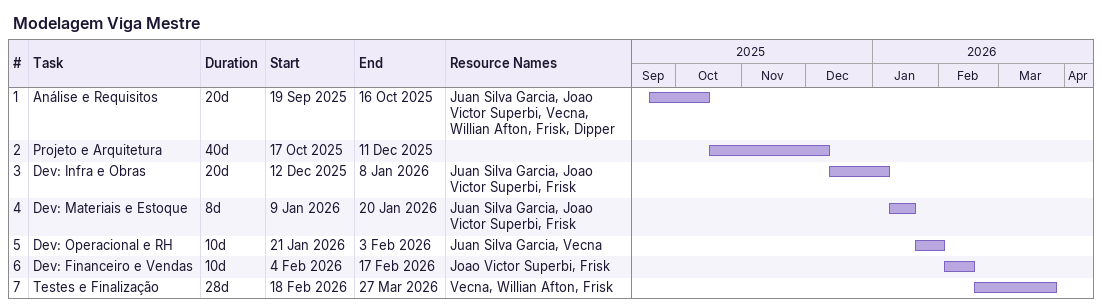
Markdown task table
Modelagem Viga Mestre

| ID | Task | Duration | Start | Finish | Resources |
|---|---|---|---|---|---|
| 1 | Análise e Requisitos | 20d | 2025-09-19 | 2025-10-16 | Juan Silva Garcia, Joao Victor Superbi, Vecna, Willian Afton, Frisk, Dipper |
| 2 | Projeto e Arquitetura | 40d | 2025-10-17 | 2025-12-11 |  |
| 3 | Dev: Infra e Obras | 20d | 2025-12-12 | 2026-01-08 | Juan Silva Garcia, Joao Victor Superbi, Frisk |
| 4 | Dev: Materiais e Estoque | 8d | 2026-01-09 | 2026-01-20 | Juan Silva Garcia, Joao Victor Superbi, Frisk |
| 5 | Dev: Operacional e RH | 10d | 2026-01-21 | 2026-02-03 | Juan Silva Garcia, Vecna |
| 6 | Dev: Financeiro e Vendas | 10d | 2026-02-04 | 2026-02-17 | Joao Victor Superbi, Frisk |
| 7 | Testes e Finalização | 28d | 2026-02-18 | 2026-03-27 | Vecna, Willian Afton, Frisk |
